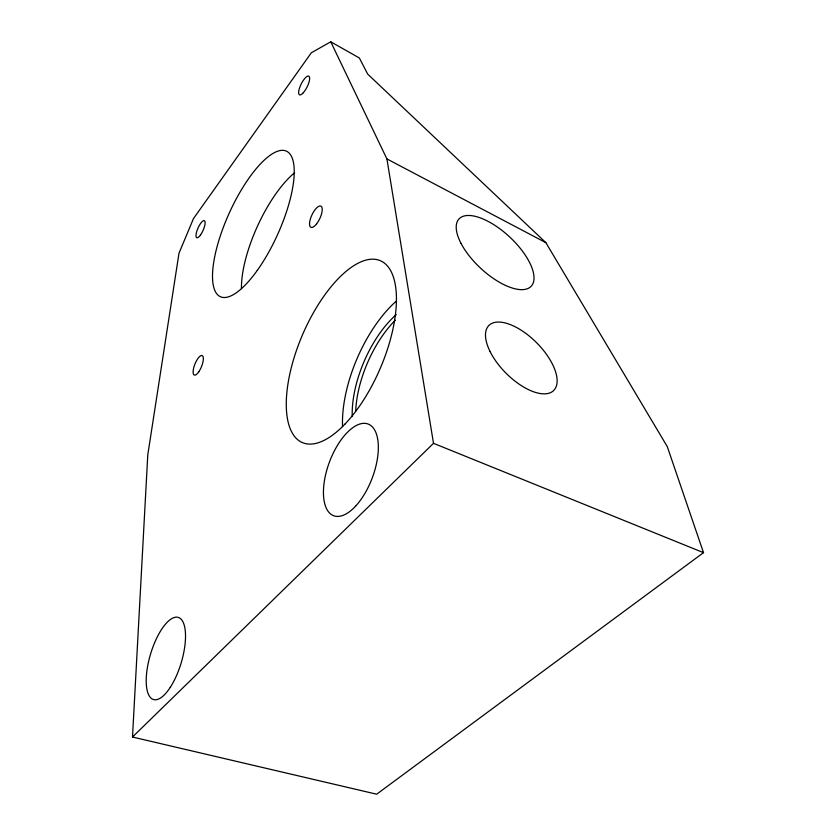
<?xml version="1.0" encoding="UTF-8"?>
<svg xmlns="http://www.w3.org/2000/svg" width="836" height="836" viewBox="0 0 836 836"><rect width="100%" height="100%" fill="white"/><g stroke="black" fill="none" stroke-linecap="round" stroke-linejoin="round"><path stroke-width="1.25" d="M132.496 737.028L147.773 454.93L178.998 253.203L193.492 218.551L311.347 52.762L330.753 41.8L359.365 57.997L367.683 74.101L545.866 242.67L667.264 446.591L703.504 552.659L376.67 794.2L132.496 737.028L433.508 443.32L386.911 158.924L330.753 41.8M433.508 443.32L703.504 552.659M386.911 158.924L545.866 242.67M342.541 426.611A96.38 45.677 -66.7 0 1 396.473 300.97M352.259 416.328A78.072 36.972 -66.7 0 1 396.264 314.649M355.718 411.113A77.947 37.129 -66.7 0 1 395.313 320.209M241.458 288.608A78.897 27.985 -65.5 0 1 294.659 172.749M460.908 243.151A49.355 21.339 43 0 0 528.321 288.326A49.355 21.339 43 0 0 496.166 226.201A49.355 21.339 43 0 0 460.908 243.151M490.147 351.674A45.907 21.59 45.1 0 0 552.178 391.729A45.907 21.59 45.1 0 0 521.591 330.471A45.907 21.59 45.1 0 0 490.147 351.674M170.283 687.338A42.897 15.936 -73.2 0 0 180.231 618.41A42.897 15.936 -73.2 0 0 147.073 669.626A42.897 15.936 -73.2 0 0 170.283 687.338M355.53 506.219A48.979 22.833 -69.4 0 0 372.02 426.538A48.979 22.833 -69.4 0 0 325.131 476.907A48.979 22.833 -69.4 0 0 355.53 506.219M344.881 424.186A98.951 42.343 -66.8 0 0 387.214 265.733A98.951 42.343 -66.8 0 0 291.983 365.039A98.951 42.343 -66.8 0 0 344.881 424.186M316.583 223.881A11.725 4.337 -64.8 0 0 321.003 206.178A11.725 4.337 -64.8 0 0 310.062 220.108A11.725 4.337 -64.8 0 0 316.583 223.881M303.249 92.796A10.429 3.302 -63.5 0 0 309.31 76.64A10.429 3.302 -63.5 0 0 299.884 86.986A10.429 3.302 -63.5 0 0 303.249 92.796M200.494 235A9.363 2.79 -66.1 0 0 204.559 220.746A9.363 2.79 -66.1 0 0 196.648 231.802A9.363 2.79 -66.1 0 0 200.494 235M198.801 371.79A10.523 3.532 -68 0 0 202.375 355.666A10.523 3.532 -68 0 0 193.544 368.509A10.523 3.532 -68 0 0 198.801 371.79M257.269 270.415A79.922 26.449 -65.6 0 0 286.696 151.285A79.922 26.449 -65.6 0 0 216.19 250.1A79.922 26.449 -65.6 0 0 257.269 270.415"/></g></svg>
